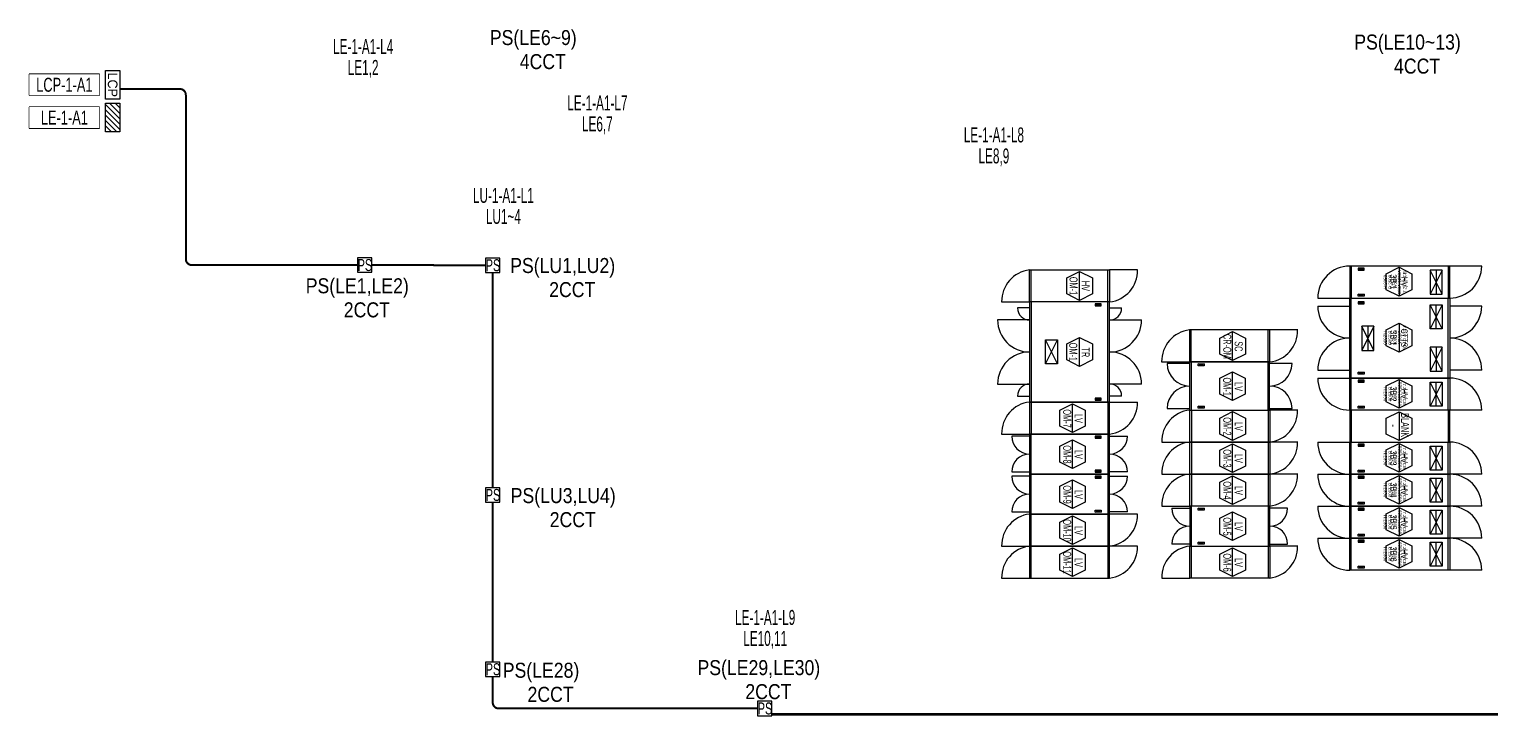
# Model space of a CAD drawing. Header units: millimetres. Extents: x 39625 to 501091, y -351975 to 836145.
# Drawn here: x 265245 to 301800, y -321386 to -304233 of the extents above; entities that cross this region are included whole.
import ezdxf
from ezdxf.enums import TextEntityAlignment as Align

# ---------------------------------------------------------------- set-up
doc = ezdxf.new("R2010")
doc.units = ezdxf.units.MM
doc.header["$LTSCALE"] = 150
doc.set_wipeout_variables(frame=1)
doc.linetypes.add('HIDDEN', pattern=[9.525, 6.35, -3.175])
for name, color, linetype in [('------01 Distribution Panel', 3, 'Continuous'), ('------02 Etc Panel', 3, 'Continuous'), ('------04 Lighting Switch', 2, 'Continuous'), ('-----30 Text', 2, 'Continuous'), ('-----33 Equipment', 8, 'Continuous')]:
    doc.layers.add(name, color=color, linetype=linetype)
doc.styles.add('ELEC', font='Dotum.ttf')

# ---------------------------------------------------------------- blocks, each defined once
blk = doc.blocks.new('12345')
at = {"layer": '-----33 Equipment'}
for p, q in [((367853, 120208, 0), (367853, 121008, 0)), ((367853, 121008, 0), (369853, 121008, 0)), ((367893, 120208), (367893, 121008)), ((369811, 120208), (369811, 121008)), ((369853, 121008, 0), (369853, 120208, 0)), ((370553, 121008, 0), (369853, 121008, 0)), ((375894, 121105), (375894, 120305)), ((376214, 121055), (376064, 121005)), ((376214, 121005), (376064, 121055)), ((376768, 120914, 0), (377088, 121074, 0)), ((377088, 121074, 0), (377088, 120354, 0)), ((377088, 121074, 0), (377408, 120914, 0)), ((378164, 121005), (377864, 120405)), ((378164, 120405), (377864, 121005)), ((378014, 121005), (378014, 120405)), ((378312, 121105), (378312, 120305)), ((379154, 121105), (378354, 121105)), ((368783, 120809, 0), (369103, 120968, 0)), ((368783, 120408, 0), (368783, 120809, 0)), ((369103, 120248, 0), (369103, 120968, 0)), ((369103, 120968, 0), (369423, 120809, 0)), ((369423, 120809, 0), (369423, 120408, 0)), ((376768, 120513, 0), (376768, 120914, 0)), ((377408, 120914, 0), (377408, 120513, 0)), ((369103, 120248, 0), (368783, 120408, 0)), ((369423, 120408, 0), (369103, 120248, 0)), ((375054, 120305), (375854, 120305)), ((375894, 119560), (375894, 120305)), ((376214, 120355), (376064, 120405)), ((376214, 120405), (376064, 120355)), ((377088, 120354, 0), (376768, 120513, 0)), ((377408, 120513, 0), (377088, 120354, 0)), ((378312, 118305), (378312, 120305)), ((367153, 120208, 0), (367853, 120208, 0)), ((367853, 120058, 0), (367553, 120058, 0)), ((369853, 120208, 0), (367853, 120208, 0)), ((369853, 120208, 0), (367853, 120208, 0)), ((367853, 120208, 0), (367853, 117708, 0)), ((367897, 117708), (367897, 120208)), ((369643, 120158, 0), (369493, 120158, 0)), ((369493, 120158, 0), (369493, 120108, 0)), ((369493, 120108), (369643, 120158)), ((369493, 120158), (369643, 120108)), ((369493, 120108, 0), (369643, 120108, 0)), ((369643, 120108, 0), (369643, 120158, 0)), ((369811, 117708), (369811, 120208)), ((369853, 117708, 0), (369853, 120208, 0)), ((369853, 120058, 0), (370153, 120058, 0)), ((375054, 120105), (375854, 120105)), ((376214, 120210), (376064, 120160)), ((376214, 120160), (376064, 120210)), ((378164, 119535), (377864, 120135)), ((378164, 120135), (377864, 119535)), ((378014, 119535), (378014, 120135)), ((379154, 120105), (378354, 120105)), ((367853, 119758, 0), (367053, 119758, 0)), ((369853, 119758, 0), (370653, 119758, 0)), ((375894, 118305), (375894, 119560)), ((376454, 119599), (376154, 118999)), ((376454, 118999), (376154, 119599)), ((376304, 119599), (376304, 118999)), ((376768, 119515, 0), (377088, 119675, 0)), ((377088, 119675, 0), (377088, 118955, 0)), ((377088, 119675, 0), (377408, 119515, 0)), ((368247, 118658, 0), (368247, 119258, 0)), ((368247, 119258, 0), (368547, 119258, 0)), ((368547, 118658), (368247, 119258)), ((368247, 118658), (368547, 119258)), ((368547, 119258, 0), (368547, 118658, 0)), ((368783, 119159, 0), (369103, 119318, 0)), ((369103, 118598, 0), (369103, 119318, 0)), ((369103, 119318, 0), (369423, 119159, 0)), ((373854, 119508, 0), (371852, 119508, 0)), ((371852, 119508, 0), (371852, 118708, 0)), ((371894, 118708), (371894, 119508)), ((372606, 119307, 0), (372926, 119467, 0)), ((372606, 118907, 0), (372606, 119307, 0)), ((372926, 118747, 0), (372926, 119467, 0)), ((372926, 119467, 0), (373246, 119307, 0)), ((373246, 119307, 0), (373246, 118907, 0)), ((373814, 118708), (373814, 119508)), ((373854, 118708, 0), (373854, 119508, 0)), ((374554, 119508, 0), (373854, 119508, 0)), ((376768, 119114, 0), (376768, 119515, 0)), ((377408, 119515, 0), (377408, 119114, 0)), ((368783, 118758, 0), (368783, 119159, 0)), ((369423, 119159, 0), (369423, 118758, 0)), ((372926, 118747, 0), (372606, 118907, 0)), ((373246, 118907, 0), (372926, 118747, 0)), ((377088, 118955, 0), (376768, 119114, 0)), ((377408, 119114, 0), (377088, 118955, 0)), ((378164, 119075), (377864, 118475)), ((378164, 118475), (377864, 119075)), ((378014, 119075), (378014, 118475)), ((368547, 118658, 0), (368247, 118658, 0)), ((369103, 118598, 0), (368783, 118758, 0)), ((369423, 118758, 0), (369103, 118598, 0)), ((371152, 118708, 0), (371852, 118708, 0)), ((371852, 118668, 0), (371292, 118668, 0)), ((371292, 118668, 0), (371292, 118668, 0)), ((371852, 118708, 0), (373854, 118708, 0)), ((371852, 118708, 0), (371852, 117508, 0)), ((373852, 118708, 0), (371852, 118708, 0)), ((371892, 118708), (371892, 117508)), ((372062, 118608, 0), (372062, 118658, 0)), ((372062, 118658, 0), (372212, 118658, 0)), ((372212, 118608), (372062, 118658)), ((372212, 118658), (372062, 118608)), ((372212, 118608, 0), (372062, 118608, 0)), ((372212, 118658, 0), (372212, 118608, 0)), ((372604, 118302, 0), (372924, 118462, 0)), ((372924, 117742, 0), (372924, 118462, 0)), ((372924, 118462, 0), (373244, 118302, 0)), ((373810, 118708), (373810, 117508)), ((373852, 117508, 0), (373852, 118708, 0)), ((374412, 118668, 0), (373852, 118668, 0)), ((375054, 118505), (375854, 118505)), ((376214, 118400), (376064, 118450)), ((376214, 118450), (376064, 118400)), ((379154, 118505), (378354, 118505)), ((367053, 118158, 0), (367853, 118158, 0)), ((370653, 118158, 0), (369853, 118158, 0)), ((372604, 117902, 0), (372604, 118302, 0)), ((373244, 118302, 0), (373244, 117902, 0)), ((375054, 118305), (375854, 118305)), ((375894, 117505), (375894, 118305)), ((376214, 118255), (376064, 118205)), ((376214, 118205), (376064, 118255)), ((376768, 118114, 0), (377088, 118274, 0)), ((376768, 117713, 0), (376768, 118114, 0)), ((377088, 118274, 0), (377088, 117554, 0)), ((377088, 118274, 0), (377408, 118114, 0)), ((377408, 118114, 0), (377408, 117713, 0)), ((378164, 117605), (377864, 118205)), ((378164, 118205), (377864, 117605)), ((378014, 117605), (378014, 118205)), ((378312, 117505), (378312, 118305)), ((367553, 117858, 0), (367853, 117858, 0)), ((367853, 117708, 0), (369853, 117708, 0)), ((367853, 117708, 0), (367853, 116908, 0)), ((369853, 117708, 0), (367853, 117708, 0)), ((367893, 117708), (367893, 116908)), ((369643, 117808, 0), (369493, 117808, 0)), ((369493, 117808, 0), (369493, 117758, 0)), ((369493, 117758), (369643, 117808)), ((369493, 117808), (369643, 117758)), ((369493, 117758, 0), (369643, 117758, 0)), ((369643, 117758, 0), (369643, 117808, 0)), ((369811, 117708), (369811, 116908)), ((370153, 117858, 0), (369853, 117858, 0)), ((369853, 116908, 0), (369853, 117708, 0)), ((369853, 117708), (370553, 117708)), ((372924, 117742, 0), (372604, 117902, 0)), ((373244, 117902, 0), (372924, 117742, 0)), ((377088, 117554, 0), (376768, 117713, 0)), ((377408, 117713, 0), (377088, 117554, 0)), ((368605, 117507), (368925, 117666)), ((368605, 117106), (368605, 117507)), ((368925, 116946), (368925, 117666)), ((368925, 117666), (369245, 117507)), ((369245, 117507), (369245, 117106)), ((371292, 117548, 0), (371852, 117548, 0)), ((371852, 117508, 0), (373852, 117508, 0)), ((371854, 116708, 0), (371854, 117508, 0)), ((371854, 117508, 0), (373854, 117508, 0)), ((371896, 117508), (371896, 116708)), ((372062, 117558, 0), (372062, 117608, 0)), ((372062, 117608, 0), (372212, 117608, 0)), ((372212, 117558), (372062, 117608)), ((372212, 117608), (372062, 117558)), ((372212, 117558, 0), (372062, 117558, 0)), ((372212, 117608, 0), (372212, 117558, 0)), ((372606, 117308, 0), (372926, 117467, 0)), ((372926, 116747, 0), (372926, 117467, 0)), ((372926, 117467, 0), (373246, 117308, 0)), ((373814, 117508), (373814, 116708)), ((373852, 117548, 0), (374412, 117548, 0)), ((373854, 117508, 0), (373854, 116708, 0)), ((374554, 117508, 0), (373854, 117508, 0)), ((375854, 117505, 0), (375854, 116705, 0)), ((378354, 117505, 0), (375854, 117505, 0)), ((375894, 117505), (375894, 116705)), ((376214, 117555), (376064, 117605)), ((376214, 117605), (376064, 117555)), ((376768, 117304, 0), (377088, 117464, 0)), ((377088, 117464, 0), (377088, 116744, 0)), ((377088, 117464, 0), (377408, 117304, 0)), ((378312, 117505), (378312, 116705)), ((379154, 117505), (378354, 117505)), ((378354, 116705, 0), (378354, 117505, 0)), ((368925, 116946), (368605, 117106)), ((369245, 117106), (368925, 116946)), ((372606, 116907, 0), (372606, 117308, 0)), ((373246, 117308, 0), (373246, 116907, 0)), ((376768, 116903, 0), (376768, 117304, 0)), ((377408, 117304, 0), (377408, 116903, 0)), ((367153, 116908), (367853, 116908)), ((367853, 116856), (367405, 116856)), ((367853, 116908, 0), (369853, 116908, 0)), ((369853, 116908, 0), (367853, 116908, 0)), ((367853, 116908, 0), (367853, 115908, 0)), ((367895, 115908), (367895, 116908)), ((368605, 116607), (368925, 116766)), ((368925, 116046), (368925, 116766)), ((368925, 116766), (369245, 116607)), ((369643, 116858, 0), (369493, 116858, 0)), ((369493, 116858, 0), (369493, 116808, 0)), ((369493, 116808), (369643, 116858)), ((369493, 116858), (369643, 116808)), ((369493, 116808, 0), (369643, 116808, 0)), ((369643, 116808, 0), (369643, 116858, 0)), ((369811, 116908), (369811, 115908)), ((369853, 115908, 0), (369853, 116908, 0)), ((369853, 116856), (370301, 116856)), ((371154, 116708, 0), (371854, 116708, 0)), ((373854, 116708, 0), (371854, 116708, 0)), ((371854, 115908, 0), (371854, 116708, 0)), ((371854, 116708, 0), (373854, 116708, 0)), ((371896, 116708), (371896, 115908)), ((372926, 116747, 0), (372606, 116907, 0)), ((372606, 116508, 0), (372926, 116667, 0)), ((373246, 116907, 0), (372926, 116747, 0)), ((372926, 115947, 0), (372926, 116667, 0)), ((372926, 116667, 0), (373246, 116508, 0)), ((373814, 116708), (373814, 115908)), ((373854, 116708, 0), (373854, 115908, 0)), ((374554, 116708, 0), (373854, 116708, 0)), ((375054, 116705), (375854, 116705)), ((375854, 116705, 0), (378354, 116705, 0)), ((375894, 115905), (375894, 116705)), ((376214, 116655), (376064, 116605)), ((376214, 116605), (376064, 116655)), ((377088, 116744, 0), (376768, 116903, 0)), ((376768, 116514, 0), (377088, 116674, 0)), ((377408, 116903, 0), (377088, 116744, 0)), ((377088, 116674, 0), (377088, 115954, 0)), ((377088, 116674, 0), (377408, 116514, 0)), ((378312, 115905), (378312, 116705)), ((368605, 116206), (368605, 116607)), ((369245, 116607), (369245, 116206)), ((372606, 116107, 0), (372606, 116508, 0)), ((373246, 116508, 0), (373246, 116107, 0)), ((376768, 116113, 0), (376768, 116514, 0)), ((377408, 116514, 0), (377408, 116113, 0)), ((378164, 116005), (377864, 116605)), ((378164, 116605), (377864, 116005)), ((378014, 116005), (378014, 116605)), ((367405, 115960), (367853, 115960)), ((367853, 115908, 0), (369853, 115908, 0)), ((369853, 115908, 0), (367853, 115908, 0)), ((367853, 115908, 0), (367853, 114908, 0)), ((367895, 114908), (367895, 115908)), ((368925, 116046), (368605, 116206)), ((369245, 116206), (368925, 116046)), ((369643, 116008, 0), (369493, 116008, 0)), ((369493, 116008, 0), (369493, 115958, 0)), ((369493, 115958), (369643, 116008)), ((369493, 116008), (369643, 115958)), ((369493, 115958, 0), (369643, 115958, 0)), ((369643, 115958, 0), (369643, 116008, 0)), ((369811, 115908), (369811, 114908)), ((370301, 115960), (369853, 115960)), ((369853, 114908, 0), (369853, 115908, 0)), ((370301, 115960), (370301, 115960)), ((371154, 115908, 0), (371854, 115908, 0)), ((373854, 115908, 0), (371854, 115908, 0)), ((371854, 115108, 0), (371854, 115908, 0)), ((371854, 115908, 0), (373854, 115908, 0)), ((371896, 115908), (371896, 115108)), ((372926, 115947, 0), (372606, 116107, 0)), ((373246, 116107, 0), (372926, 115947, 0)), ((373814, 115908), (373814, 115108)), ((373854, 115908, 0), (373854, 115108, 0)), ((374554, 115908, 0), (373854, 115908, 0)), ((375054, 115905), (375854, 115905)), ((375894, 115105), (375894, 115905)), ((376214, 115955), (376064, 116005)), ((376214, 116005), (376064, 115955)), ((377088, 115954, 0), (376768, 116113, 0)), ((377408, 116113, 0), (377088, 115954, 0)), ((378312, 115105), (378312, 115905)), ((379154, 115905), (378354, 115905)), ((367853, 115856), (367405, 115856)), ((368605, 115607), (368925, 115766)), ((368605, 115206), (368605, 115607)), ((368925, 115046), (368925, 115766)), ((368925, 115766), (369245, 115607)), ((369245, 115607), (369245, 115206)), ((369643, 115858, 0), (369493, 115858, 0)), ((369493, 115858, 0), (369493, 115808, 0)), ((369493, 115808), (369643, 115858)), ((369493, 115858), (369643, 115808)), ((369493, 115808, 0), (369643, 115808, 0)), ((369643, 115808, 0), (369643, 115858, 0)), ((369853, 115856), (370301, 115856)), ((372606, 115708, 0), (372926, 115867, 0)), ((372606, 115307, 0), (372606, 115708, 0)), ((372926, 115147, 0), (372926, 115867, 0)), ((372926, 115867, 0), (373246, 115708, 0)), ((373246, 115708, 0), (373246, 115307, 0)), ((376214, 115855), (376064, 115805)), ((376214, 115805), (376064, 115855)), ((376768, 115714, 0), (377088, 115874, 0)), ((376768, 115313, 0), (376768, 115714, 0)), ((377088, 115874, 0), (377088, 115154, 0)), ((377088, 115874, 0), (377408, 115714, 0)), ((377408, 115714, 0), (377408, 115313, 0)), ((378164, 115205), (377864, 115805)), ((378164, 115805), (377864, 115205)), ((378014, 115205), (378014, 115805)), ((368925, 115046), (368605, 115206)), ((369245, 115206), (368925, 115046)), ((372926, 115147, 0), (372606, 115307, 0)), ((373246, 115307, 0), (372926, 115147, 0)), ((376214, 115155), (376064, 115205)), ((376214, 115205), (376064, 115155)), ((377088, 115154, 0), (376768, 115313, 0)), ((377408, 115313, 0), (377088, 115154, 0)), ((367405, 114960), (367853, 114960)), ((367853, 114908, 0), (369853, 114908, 0)), ((369853, 114908, 0), (367853, 114908, 0)), ((367853, 114908, 0), (367853, 114108, 0)), ((367895, 114108), (367895, 114908)), ((368605, 114707), (368925, 114867)), ((368925, 114147), (368925, 114867)), ((368925, 114867), (369245, 114707)), ((369493, 114958, 0), (369493, 115008, 0)), ((369493, 115008, 0), (369643, 115008, 0)), ((369493, 115008), (369643, 114958)), ((369493, 114958), (369643, 115008)), ((369643, 114958, 0), (369493, 114958, 0)), ((369643, 115008, 0), (369643, 114958, 0)), ((369813, 114108), (369813, 114908)), ((370301, 114960), (369853, 114960)), ((369853, 114108, 0), (369853, 114908, 0)), ((370553, 114908), (369853, 114908)), ((370301, 114960), (370301, 114960)), ((371154, 115108, 0), (371854, 115108, 0)), ((371406, 115056, 0), (371406, 115056, 0)), ((371406, 115056, 0), (371854, 115056, 0)), ((371854, 115108, 0), (371854, 114108, 0)), ((373854, 115108, 0), (371854, 115108, 0)), ((373854, 115108, 0), (371854, 115108, 0)), ((371896, 114108), (371896, 115108)), ((372064, 115008, 0), (372064, 115058, 0)), ((372064, 115058, 0), (372214, 115058, 0)), ((372214, 115008), (372064, 115058)), ((372214, 115058), (372064, 115008)), ((372214, 115008, 0), (372064, 115008, 0)), ((372214, 115058, 0), (372214, 115008, 0)), ((372606, 114807, 0), (372926, 114966, 0)), ((372606, 114406, 0), (372606, 114807, 0)), ((372926, 114246, 0), (372926, 114966, 0)), ((372926, 114966, 0), (373246, 114807, 0)), ((373246, 114807, 0), (373246, 114406, 0)), ((373812, 115108), (373812, 114108)), ((373854, 114108, 0), (373854, 115108, 0)), ((374302, 115056, 0), (373854, 115056, 0)), ((375054, 115105), (375854, 115105)), ((375894, 114305), (375894, 115105)), ((376214, 115055), (376064, 115005)), ((376214, 115005), (376064, 115055)), ((376768, 114914), (377088, 115074)), ((376768, 114513), (376768, 114914)), ((377088, 115074), (377088, 114354)), ((377088, 115074), (377408, 114914)), ((377408, 114914), (377408, 114513)), ((378164, 114405), (377864, 115005)), ((378164, 115005), (377864, 114405)), ((378014, 114405), (378014, 115005)), ((378312, 114305), (378312, 115105)), ((379154, 115105), (378354, 115105)), ((368605, 114306), (368605, 114707)), ((369245, 114707), (369245, 114306)), ((377088, 114354), (376768, 114513)), ((377408, 114513), (377088, 114354)), ((367153, 114108), (367853, 114108)), ((367853, 114108, 0), (369853, 114108, 0)), ((369853, 114108, 0), (367853, 114108, 0)), ((367853, 114108, 0), (367853, 113308, 0)), ((367895, 113308), (367895, 114108)), ((368925, 114147), (368605, 114306)), ((368605, 113907), (368925, 114067)), ((369245, 114306), (368925, 114147)), ((368925, 113347), (368925, 114067)), ((368925, 114067), (369245, 113907)), ((369813, 113308), (369813, 114108)), ((369853, 113308, 0), (369853, 114108, 0)), ((370553, 114108), (369853, 114108)), ((371854, 114160, 0), (371406, 114160, 0)), ((371854, 114108, 0), (373854, 114108, 0)), ((371854, 113308, 0), (371854, 114108, 0)), ((371854, 114108, 0), (373854, 114108, 0)), ((371896, 113308), (371896, 114108)), ((372064, 114158, 0), (372064, 114208, 0)), ((372064, 114208, 0), (372214, 114208, 0)), ((372214, 114158), (372064, 114208)), ((372214, 114208), (372064, 114158)), ((372214, 114158, 0), (372064, 114158, 0)), ((372214, 114208, 0), (372214, 114158, 0)), ((372926, 114246, 0), (372606, 114406, 0)), ((372606, 113907, 0), (372926, 114066, 0)), ((373246, 114406, 0), (372926, 114246, 0)), ((372926, 113346, 0), (372926, 114066, 0)), ((372926, 114066, 0), (373246, 113907, 0)), ((373814, 114108), (373814, 113308)), ((373854, 114160, 0), (374302, 114160, 0)), ((373854, 114108, 0), (373854, 113308, 0)), ((374554, 114108, 0), (373854, 114108, 0)), ((375054, 114305), (375854, 114305)), ((375894, 113505), (375894, 114305)), ((376214, 114355), (376064, 114405)), ((376214, 114405), (376064, 114355)), ((376214, 114255), (376064, 114205)), ((376214, 114205), (376064, 114255)), ((376768, 114114), (377088, 114274)), ((376768, 113713), (376768, 114114)), ((377088, 114274), (377088, 113554)), ((377088, 114274), (377408, 114114)), ((377408, 114114), (377408, 113713)), ((378164, 113605), (377864, 114205)), ((378164, 114205), (377864, 113605)), ((378014, 113605), (378014, 114205)), ((378312, 113505), (378312, 114305)), ((379154, 114305), (378354, 114305)), ((368605, 113506), (368605, 113907)), ((369245, 113907), (369245, 113506)), ((372606, 113506, 0), (372606, 113907, 0)), ((373246, 113907, 0), (373246, 113506, 0)), ((377088, 113554), (376768, 113713)), ((377408, 113713), (377088, 113554)), ((368925, 113347), (368605, 113506)), ((369245, 113506), (368925, 113347)), ((372926, 113346, 0), (372606, 113506, 0)), ((373246, 113506, 0), (372926, 113346, 0)), ((376214, 113555), (376064, 113605)), ((376214, 113605), (376064, 113555)), ((379154, 113505), (378354, 113505)), ((367153, 113308), (367853, 113308)), ((367853, 113308, 0), (369853, 113308, 0)), ((371154, 113308, 0), (371854, 113308, 0)), ((373854, 113308, 0), (371854, 113308, 0))]:
    blk.add_line(p, q, dxfattribs=at)
for points in [[(375854, 121105), (375854, 120305), (378354, 120305), (378354, 121105)], [(376064, 121055), (376064, 121005), (376214, 121005), (376214, 121055)], [(377864, 121005), (377864, 120405), (378164, 120405), (378164, 121005)], [(378354, 120305), (378354, 118305), (375854, 118305), (375854, 120305)], [(376064, 120355), (376064, 120405), (376214, 120405), (376214, 120355)], [(376064, 120210), (376064, 120160), (376214, 120160), (376214, 120210)], [(377864, 119535), (377864, 120135), (378164, 120135), (378164, 119535)], [(376154, 119599), (376154, 118999), (376454, 118999), (376454, 119599)], [(377864, 119075), (377864, 118475), (378164, 118475), (378164, 119075)], [(376064, 118400), (376064, 118450), (376214, 118450), (376214, 118400)], [(375854, 117505), (375854, 118305), (378354, 118305), (378354, 117505)], [(376064, 118255), (376064, 118205), (376214, 118205), (376214, 118255)], [(377864, 117605), (377864, 118205), (378164, 118205), (378164, 117605)], [(376064, 117555), (376064, 117605), (376214, 117605), (376214, 117555)], [(375854, 115905), (375854, 116705), (378354, 116705), (378354, 115905)], [(376064, 116655), (376064, 116605), (376214, 116605), (376214, 116655)], [(377864, 116005), (377864, 116605), (378164, 116605), (378164, 116005)], [(375854, 115105), (375854, 115905), (378354, 115905), (378354, 115105)], [(376064, 115955), (376064, 116005), (376214, 116005), (376214, 115955)], [(376064, 115855), (376064, 115805), (376214, 115805), (376214, 115855)], [(377864, 115205), (377864, 115805), (378164, 115805), (378164, 115205)], [(376064, 115155), (376064, 115205), (376214, 115205), (376214, 115155)], [(375854, 114305), (375854, 115105), (378354, 115105), (378354, 114305)], [(376064, 115055), (376064, 115005), (376214, 115005), (376214, 115055)], [(377864, 114405), (377864, 115005), (378164, 115005), (378164, 114405)], [(375854, 113505), (375854, 114305), (378354, 114305), (378354, 113505)], [(376064, 114355), (376064, 114405), (376214, 114405), (376214, 114355)], [(376064, 114255), (376064, 114205), (376214, 114205), (376214, 114255)], [(377864, 113605), (377864, 114205), (378164, 114205), (378164, 113605)], [(376064, 113555), (376064, 113605), (376214, 113605), (376214, 113555)]]:
    blk.add_lwpolyline(points, close=True, dxfattribs=at)
for centre, radius, start, end in [((367944, 120222, 0), 791, 96.6265, 181.0016), ((369761, 120994, 0), 791, 276.6265, 1.0016), ((375854, 120305), 800, 90, 180), ((378354, 121105), 800, 270, 0), ((367853, 120058, 0), 300, 180, 270), ((369853, 120058, 0), 300, 270, 0), ((375854, 120105), 800, 180, 270), ((378354, 120105), 800, 270, 0), ((367853, 119758, 0), 800, 180, 270), ((369853, 119758, 0), 800, 270, 0), ((371943, 118722, 0), 791, 96.6265, 181.0016), ((373762, 119494, 0), 791, 276.6265, 1.0016), ((375854, 118505), 800, 90, 180), ((378354, 118505), 800, 0, 90), ((367853, 118158, 0), 800, 90, 180), ((369853, 118158, 0), 800, 0, 90), ((371852, 118668, 0), 560, 180, 270), ((373852, 118668, 0), 560, 270, 0), ((367853, 117858, 0), 300, 90, 180), ((369853, 117858, 0), 300, 0, 90), ((371852, 117548, 0), 560, 90, 180), ((373852, 117548, 0), 560, 0, 90), ((375854, 118305), 800, 180, 270), ((378354, 117505), 800, 0, 90), ((367944, 116922), 791, 96.6265, 181.0016), ((369761, 117694), 791, 276.6265, 1.0016), ((371945, 116722, 0), 791, 96.6265, 181.0016), ((373762, 117494, 0), 791, 276.6265, 1.0016), ((367853, 116856), 448, 180, 270), ((369853, 116856), 448, 270, 0), ((371945, 115922, 0), 791, 96.6265, 181.0016), ((373762, 116694, 0), 791, 276.6265, 1.0016), ((375854, 116705), 800, 180, 270), ((378354, 115905), 800, 0, 90), ((367853, 115960), 448, 90, 180), ((369853, 115960), 448, 0, 90), ((371945, 115122, 0), 791, 96.6265, 181.0016), ((373762, 115894, 0), 791, 276.6265, 1.0016), ((375854, 115905), 800, 180, 270), ((378354, 115105), 800, 0, 90), ((367853, 115856), 448, 180, 270), ((369853, 115856), 448, 270, 0), ((367853, 114960), 448, 90, 180), ((369853, 114960), 448, 0, 90), ((367944, 114122), 791, 96.6265, 181.0016), ((369761, 114894), 791, 276.6265, 1.0016), ((371854, 115056, 0), 448, 180, 270), ((373854, 115056, 0), 448, 270, 0), ((375854, 115105), 800, 180, 270), ((378354, 114305), 800, 0, 90), ((371854, 114160, 0), 448, 90, 180), ((373854, 114160, 0), 448, 0, 90), ((367944, 113322), 791, 96.6265, 181.0016), ((369761, 114094), 791, 276.6265, 1.0016), ((371945, 113322, 0), 791, 96.6265, 181.0016), ((373762, 114094, 0), 791, 276.6265, 1.0016), ((375854, 114305), 800, 180, 270), ((378354, 113505), 800, 0, 90)]:
    blk.add_arc(centre, radius, start, end, dxfattribs=at)
at = {"layer": '-----33 Equipment', "style": 'ELEC', "width": 0.7}
for s, p in [('OM-1', (368951, 120608, 0)), ('HV', (369254, 120608, 0)), ('OM-1', (368944, 118961, 0)), ('CR-OM', (372793, 119098, 0)), ('SC', (373078, 119098, 0)), ('TR', (369254, 118949, 0)), ('OM-1', (372791, 118093, 0)), ('LV', (373076, 118093, 0)), ('OM-7', (368792, 117297)), ('LV', (369077, 117297)), ('BLANK', (377239, 117130, 0)), ('OM-2', (372793, 117098, 0)), ('LV', (373078, 117098, 0)), ('-', (376954, 117116, 0)), ('OM-8', (368792, 116397)), ('LV', (369077, 116397)), ('OM-3', (372793, 116298, 0)), ('LV', (373078, 116298, 0)), ('OM-9', (368792, 115397)), ('OM-4', (372793, 115498, 0)), ('LV', (373078, 115498, 0)), ('LV', (369077, 115397)), ('OM-5', (372793, 114597, 0)), ('OM-10', (368792, 114497)), ('LV', (369077, 114497)), ('LV', (373078, 114597, 0)), ('OM-11', (368792, 113697)), ('LV', (369077, 113697)), ('OM-6', (372793, 113697, 0)), ('LV', (373078, 113697, 0))]:
    blk.add_text(s, height=200, rotation=270, dxfattribs=at).set_placement(p, align=Align.MIDDLE_CENTER)
at = {"layer": '-----33 Equipment', "style": 'ELEC'}
for s, rotation, p in [('H:2350', 90, (376744, 120705)), ('D:2500', 90, (376864, 120705)), ('W:800', 90, (376984, 120705)), ('630A,1250A', 90, (377104, 120705)), ('7.2kV VCB', 90, (377224, 120705)), ('7.2kV CTTS', 270, (377224, 119317)), ('H:2350', 270, (376744, 119317)), ('D:2500', 270, (376864, 119317)), ('W:2200', 270, (376984, 119317)), ('2000A', 270, (377104, 119317)), ('630A,1250A', 270, (377104, 117905)), ('7.2kV VCB', 270, (377224, 117905)), ('H:2350', 270, (376744, 117905)), ('D:2500', 270, (376864, 117905)), ('W:800', 270, (376984, 117905)), ('H:2350', 270, (376744, 116305)), ('D:2500', 270, (376864, 116305)), ('W:800', 270, (376984, 116305)), ('630A,1250A', 270, (377104, 116305)), ('7.2kV VCB', 270, (377224, 116305)), ('H:2350', 270, (376744, 115505)), ('D:2500', 270, (376864, 115505)), ('W:800', 270, (376984, 115505)), ('630A,1250A', 270, (377104, 115505)), ('7.2kV VCB', 270, (377224, 115505)), ('H:2350', 270, (376744, 114705)), ('D:2500', 270, (376864, 114705)), ('W:800', 270, (376984, 114705)), ('630A,1250A', 270, (377104, 114705)), ('7.2kV VCB', 270, (377224, 114705)), ('H:2350', 270, (376744, 113905)), ('D:2500', 270, (376864, 113905)), ('W:800', 270, (376984, 113905)), ('630A,1250A', 270, (377104, 113905)), ('7.2kV VCB', 270, (377224, 113905))]:
    blk.add_text(s, height=80, rotation=rotation, dxfattribs=at).set_placement(p, align=Align.MIDDLE)
at = {"layer": '-----33 Equipment', "style": 'ELEC', "width": 0.7}
for s, p in [('3B-1', (376948, 120709, 0)), ('HV', (377220, 120711, 0)), ('3B-1', (376948, 119310, 0)), ('CTTS', (377220, 119312, 0)), ('3B-2', (376948, 117909, 0)), ('HV', (377220, 117911, 0)), ('3B-3', (376948, 116309, 0)), ('HV', (377220, 116311, 0)), ('3B-4', (376948, 115509, 0)), ('HV', (377220, 115511, 0)), ('3B-5', (376948, 114709)), ('HV', (377220, 114711)), ('3B-6', (376948, 113909)), ('HV', (377220, 113911))]:
    blk.add_text(s, height=160, rotation=270, dxfattribs=at).set_placement(p, align=Align.MIDDLE)
blk = doc.blocks.new('ps')
blk.add_lwpolyline([(-79296, 80452), (-79751, 80452), (-79751, 79997), (-79296, 79997)], close=True)
at = {"style": 'ELEC', "width": 0.7}
blk.add_text('PS', height=379.2, dxfattribs=at).set_placement((-79517, 80226), align=Align.MIDDLE_CENTER)
blk = doc.blocks.new('A02')
h = blk.add_hatch()
h.set_pattern_fill('ANSI31', color=256, scale=25, style=0)
h.set_pattern_definition([(45, (-2000, -19200), (-56.1266, 56.1266), [])])
h.paths.add_polyline_path([(-300, 300), (-300, 0), (300, 0), (300, 300)])
blk.add_lwpolyline([(300, 0), (-300, 0), (-300, 300), (300, 300)], close=True)
blk = doc.blocks.new('A07')
blk.add_lwpolyline([(-300, 0), (-300, 300), (300, 300), (300, 0)], close=True)
at = {"style": 'ELEC'}
blk.add_text('LCP', height=200, dxfattribs=at).set_placement((0, 150), align=Align.MIDDLE)

msp = doc.modelspace()

# ---------------------------------------------------------------- linework, layer by layer
at = {"layer": '------01 Distribution Panel', "color": 1, "elevation": 0}
for points in [[(265245, -305883), (267000, -305883), (267000, -305358), (265245, -305358)], [(265245, -306703), (267000, -306703), (267000, -306178), (265245, -306178)]]:
    msp.add_lwpolyline(points, close=True, dxfattribs=at)
at = {"color": 30, "linetype": 'HIDDEN', "lineweight": -3, "ltscale": 0.2, "const_width": 50, "elevation": 0}
for points in [[(267510, -305725), (269009, -305725, -0.414214), (269159, -305875), (269159, -309975, 0.414204), (269309, -310125), (273450, -310125)], [(276830, -320405), (276830, -321055, 0.414214), (276980, -321205), (283450, -321205)]]:
    msp.add_lwpolyline(points, format="xyb", dxfattribs=at)
for points in [[(273810, -310125), (276650, -310130)], [(276830, -310310), (276830, -315690)], [(276830, -316050), (276830, -320045)], [(330090, -321346), (283810, -321346)], [(330090, -321361), (283810, -321361)]]:
    msp.add_lwpolyline(points, dxfattribs=at)

# ---------------------------------------------------------------- block references
at = {"layer": '------01 Distribution Panel', "xscale": 1.2, "yscale": 1.2, "zscale": 1.2, "rotation": 270}
msp.add_blockref('A02', (267150, -306440), dxfattribs=at)
at = {"layer": '------02 Etc Panel', "xscale": 1.2, "yscale": 1.2, "zscale": 1.2, "rotation": 270}
msp.add_blockref('A07', (267150, -305620), dxfattribs=at)
at = {"layer": '------04 Lighting Switch', "xscale": 0.790589613177827, "yscale": 0.790589613177827, "zscale": 0.790589613177827}
for p in [(336500, -373550), (339700, -373555), (339700, -379295), (339700, -383650), (346500, -384630)]:
    msp.add_blockref('ps', p, dxfattribs=at)
at = {"layer": '-----33 Equipment'}
msp.add_blockref('12345', (-77604, -431255), dxfattribs=at)

# ---------------------------------------------------------------- texts
at = {"layer": '-----30 Text', "style": 'ELEC', "width": 0.9}
for s, p in [('PS(LE6~9)', (277843, -304487)), ('PS(LE10~13)', (299695, -304599)), ('4CCT', (278082, -305041)), ('4CCT', (299934, -305154)), ('PS(LU1,LU2)', (278578, -310183, 0)), ('PS(LE1,LE2)', (273444, -310690, 0)), ('2CCT', (278817, -310738, 0)), ('2CCT', (273683, -311244, 0)), ('PS(LU3,LU4)', (278591, -315932, 0)), ('2CCT', (278831, -316486, 0)), ('PS(LE28)', (278037, -320296, 0)), ('PS(LE29,LE30)', (283481, -320230, 0)), ('2CCT', (278276, -320851, 0)), ('2CCT', (283720, -320784, 0))]:
    msp.add_text(s, height=375, dxfattribs=at).set_placement(p, align=Align.MIDDLE)

# ---------------------------------------------------------------- wipeouts: each hides what was drawn before it
at = {"color": 1}
for points in [[(272564, -304926), (274618, -304926), (274618, -304401), (272564, -304401)], [(276069, -308647), (278124, -308647), (278124, -308122), (276069, -308122)], [(282512, -319193), (284767, -319193), (284767, -318668), (282512, -318668)]]:
    msp.add_wipeout(points, dxfattribs=at)

# ---------------------------------------------------------------- next in the draw order: wipeouts: each hides what was drawn before it
for points in [[(272564, -305451), (274618, -305451), (274618, -304926), (272564, -304926)], [(265245, -305883), (267000, -305883), (267000, -305358), (265245, -305358)], [(278418, -306337), (280473, -306337), (280473, -305812), (278418, -305812)], [(265245, -306703), (267000, -306703), (267000, -306178), (265245, -306178)], [(288328, -307135), (290383, -307135), (290383, -306610), (288328, -306610)], [(276069, -309172), (278124, -309172), (278124, -308647), (276069, -308647)], [(282512, -319718), (284767, -319718), (284767, -319193), (282512, -319193)]]:
    msp.add_wipeout(points, dxfattribs=at)

# ---------------------------------------------------------------- next in the draw order: texts
at = {"layer": '------01 Distribution Panel', "style": 'ELEC', "width": 0.7}
for s, p in [('LCP-1-A1', (266123, -305620)), ('LE-1-A1', (266123, -306440))]:
    msp.add_text(s, height=350, dxfattribs=at).set_placement(p, align=Align.MIDDLE_CENTER)
at = {"style": 'ELEC', "width": 0.6}
for s, p in [('LE-1-A1-L4', (273591, -304663)), ('LE1,2', (273591, -305188)), ('LU-1-A1-L1', (277096, -308384)), ('LU1~4', (277096, -308909)), ('LE-1-A1-L9', (283639, -318930)), ('LE10,11', (283639, -319455))]:
    msp.add_text(s, height=375, dxfattribs=at).set_placement(p, align=Align.MIDDLE_CENTER)

# ---------------------------------------------------------------- next in the draw order: wipeouts: each hides what was drawn before it
at = {"color": 1}
for points in [[(278418, -306862), (280473, -306862), (280473, -306337), (278418, -306337)], [(288328, -307660), (290383, -307660), (290383, -307135), (288328, -307135)]]:
    msp.add_wipeout(points, dxfattribs=at)

# ---------------------------------------------------------------- next in the draw order: texts
at = {"style": 'ELEC', "width": 0.6}
for s, p in [('LE-1-A1-L7', (279445, -306075)), ('LE6,7', (279445, -306600)), ('LE-1-A1-L8', (289356, -306873)), ('LE8,9', (289356, -307398))]:
    msp.add_text(s, height=375, dxfattribs=at).set_placement(p, align=Align.MIDDLE_CENTER)

doc.saveas('drawing.dxf')
